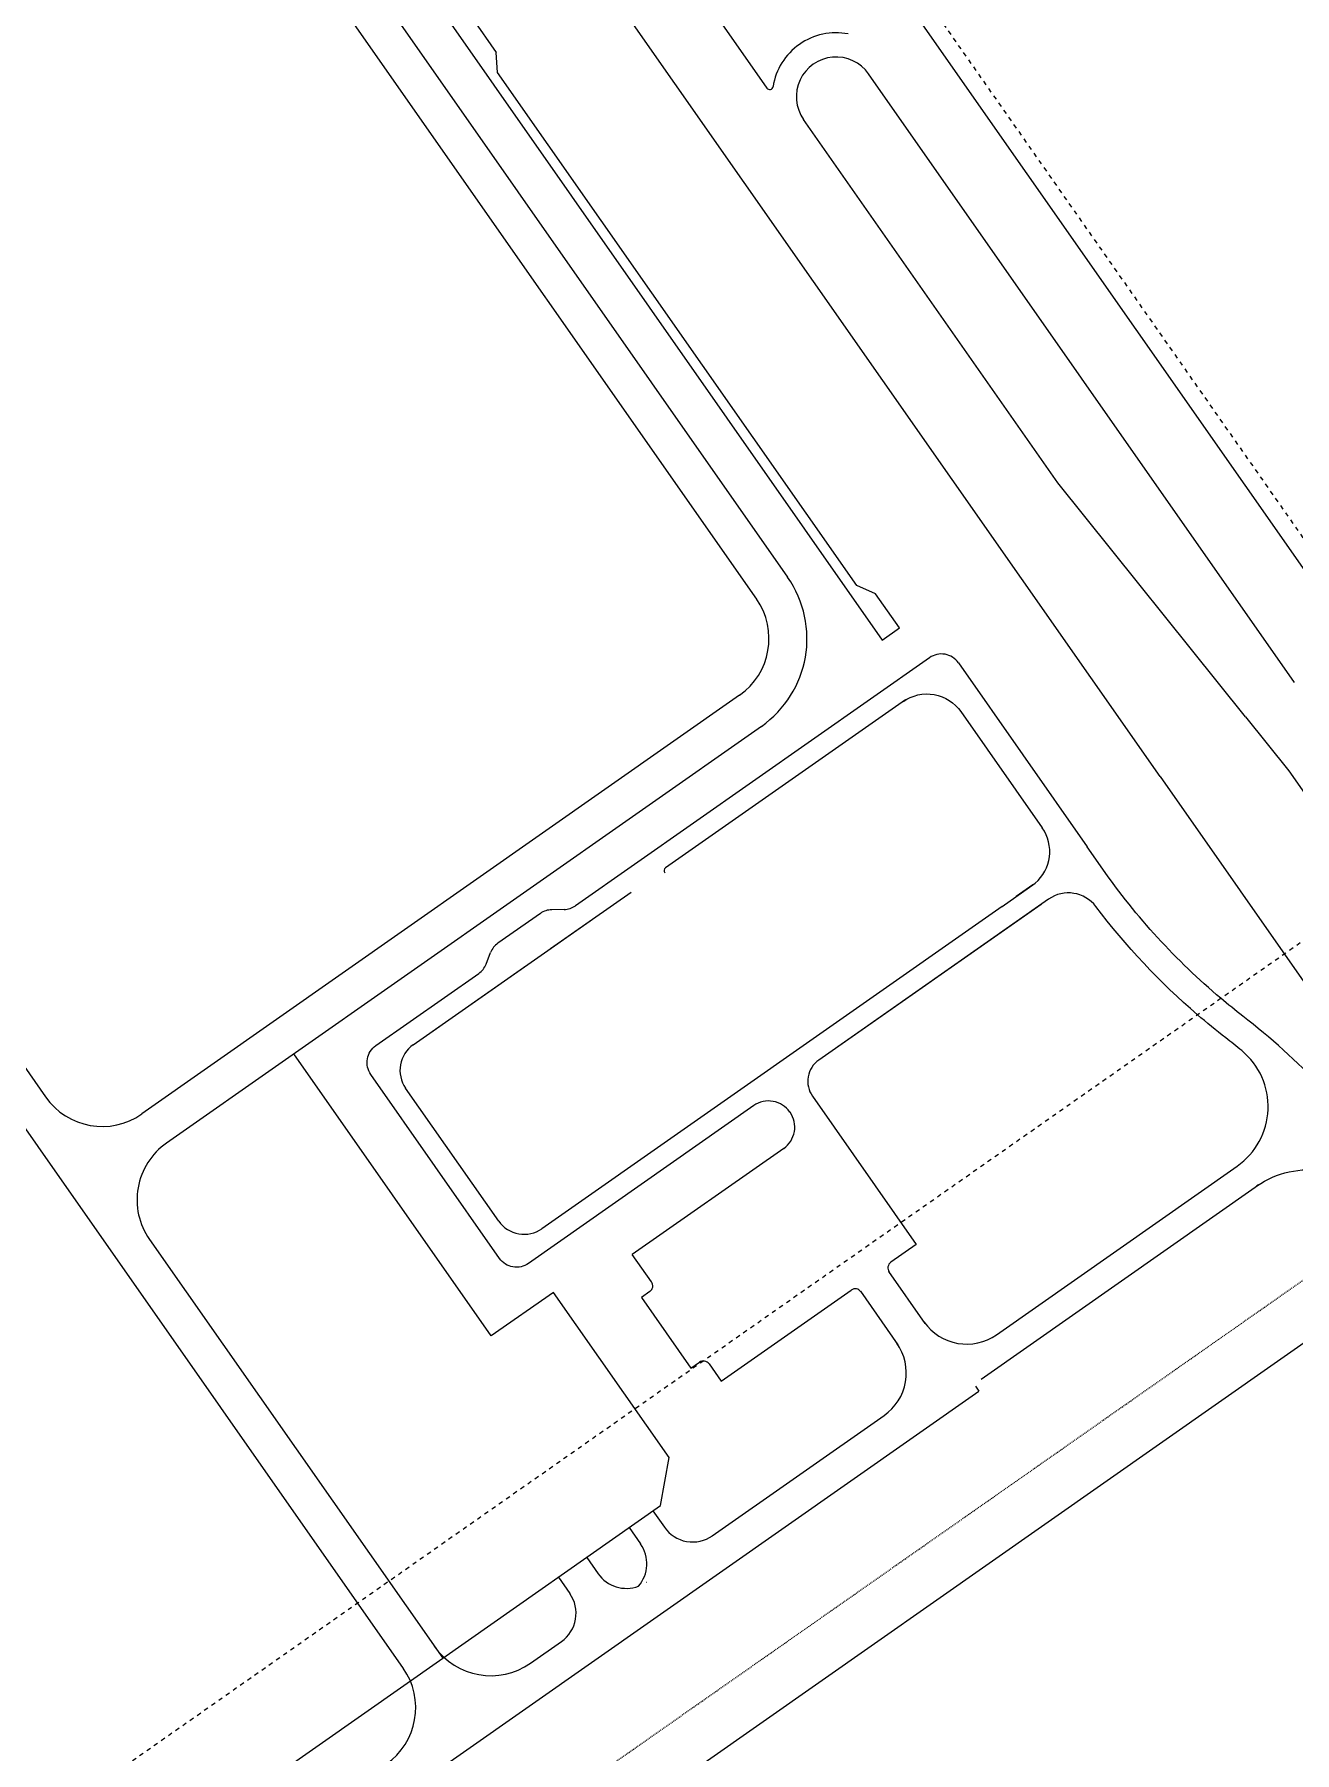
# Model space of a CAD drawing. Header units: millimetres. Extents: x 152904052 to 153933663, y 538271515 to 539240469.
# Drawn here: x 153541333 to 153544982, y 539113658 to 539118631 of the extents above; entities that cross this region are included whole.
import ezdxf

# ---------------------------------------------------------------- set-up
doc = ezdxf.new("R2010")
doc.units = ezdxf.units.MM
doc.linetypes.add('HIDDEN', pattern=[5.08, 2.54, -2.54])
doc.layers.add('BORD', color=7, linetype='Continuous')

msp = doc.modelspace()

# ---------------------------------------------------------------- linework, layer by layer
at = {"layer": 'BORD', "color": 8, "linetype": 'HIDDEN', "ltscale": 5}
for p, q in [((153496404.5, 539081976.6), (153619277.3, 539168013)), ((153528346.4, 539140965.7), (153579968.2, 539067242))]:
    msp.add_line(p, q, dxfattribs=at)
at = {"layer": 'BORD', "color": 133}
for p, q in [((153540568.1, 539121266.6), (153543513.9, 539117059.6)), ((153540478, 539121203.5), (153543423.8, 539116996.5)), ((153538245.4, 539120011.6), (153541365.7, 539115555.4)), ((153543714, 539117035.3), (153542674.3, 539118520.1)), ((153543768.6, 539117011.2), (153543714, 539117035.3)), ((153543837.8, 539116913.1), (153543768.6, 539117011.2)), ((153543374.7, 539116717.9), (153541644.2, 539115506.3)), ((153542769.4, 539113916.7), (153542858.7, 539113979.2))]:
    msp.add_line(p, q, dxfattribs=at)
at = {"layer": 'BORD', "color": 137, "lineweight": 0, "flags": 128}
for points in [[(153540692.2, 539122418.8), (153543453.5, 539118475.2)], [(153544592.5, 539116482.4), (153542986.5, 539118776.1)], [(153545153.6, 539116875.3), (153543891.7, 539118677.5)], [(153544981.6, 539116754.9), (153543748.4, 539118516.1)], [(153544296.1, 539117332.9), (153543560, 539118384.1)], [(153544839.8, 539116655.6), (153544296.1, 539117332.9)]]:
    msp.add_lwpolyline(points, dxfattribs=at)
at = {"layer": 'BORD', "color": 133, "flags": 128}
for points in [[(153540059.1, 539121794.2), (153540601.8, 539121412.2, -0.086856), (153540638.3, 539121375.5), (153543788, 539116877.3), (153543837.8, 539116913.1)], [(153543437.8, 539116627.8), (153541715.5, 539115421.9, 0.414214), (153541666.4, 539115143.3)]]:
    msp.add_lwpolyline(points, format="xyb", dxfattribs=at)
at = {"layer": 'BORD', "color": 133, "linetype": 'HIDDEN', "flags": 128}
msp.add_lwpolyline([(153542209.8, 539113067), (153547334.2, 539116655.2), (153547351.4, 539116630.6), (153550711.5, 539118983.3), (153551286.6, 539119515.7, 0.33662), (153551314.9, 539119676.5), (153551138, 539120020.6), (153550875.2, 539120304.5, 0.33662), (153550714.4, 539120332.9), (153550576.8, 539120262.1), (153550463.3, 539120157, 0.33662), (153550434.9, 539119996.2), (153550589.1, 539119696.3)], format="xyb", dxfattribs=at)
at = {"layer": 'BORD', "color": 133, "flags": 128}
for points in [[(153542401.6, 539113901.5), (153538163.5, 539119954.2)], [(153542601.4, 539118676.6), (153542670.2, 539118578.3)], [(153542674.3, 539118520.1), (153542670.2, 539118578.3)], [(153542515.3, 539113931), (153543146, 539114372.7), (153543170.6, 539114511.9), (153542835.9, 539114989.9), (153542655.7, 539114863.7), (153542084.1, 539115680)], [(153541666.4, 539115143.3), (153542515.3, 539113931)], [(153541720.2, 539113040.4), (153541862.2, 539113139.8), (153542385.5, 539113525.8), (153544067.8, 539114703.7)], [(153544057.7, 539114718.1), (153544067.8, 539114703.7)], [(153541564.1, 539113265), (153542515.3, 539113931)]]:
    msp.add_lwpolyline(points, dxfattribs=at)
at = {"layer": 'BORD', "color": 137, "lineweight": 0, "flags": 128}
for points in [[(153543689.1, 539118631.8, 0.423295), (153543471.5, 539118479.4)], [(153543748.4, 539118516.1, 1), (153543560, 539118384.1)], [(153543453.5, 539118475.2, 0.673781), (153543471.5, 539118479.4)]]:
    msp.add_lwpolyline(points, format="xyb", dxfattribs=at)
at = {"layer": 'BORD', "color": 133, "linetype": 'Continuous', "lineweight": 0, "flags": 128}
for points in [[(153543924.6, 539116826.5), (153542899.8, 539116108.9)], [(153543855, 539116704.5), (153543160.5, 539116218.3)], [(153544134.6, 539116106.8), (153544230.5, 539116174)], [(153544223.3, 539116168.9), (153544175.6, 539116135.5)], [(153542827.2, 539115984.8), (153543060.6, 539116148.3)], [(153542797.9, 539116086.4), (153542675.3, 539116000.6)], [(153544134.6, 539116106.8), (153542802.7, 539115174.2)], [(153542866.8, 539116098.1), (153542831, 539116097.3)], [(153542429.9, 539115706.6), (153542941.8, 539116065.1)], [(153542640.9, 539115939.9), (153542653.9, 539115973.3)], [(153542429.9, 539115706.6), (153542759.2, 539115937.2)], [(153542677.3, 539115196.3), (153542407.8, 539115581.3)], [(153543502.4, 539115406.6), (153543064.2, 539115099.7)], [(153543119.8, 539115020.3), (153543064.2, 539115099.7)], [(153543912.1, 539114899.9), (153543806.9, 539115050.2)], [(153543114.9, 539114992.4), (153543090.3, 539114975.2)], [(153543090.3, 539114975.2), (153543233.7, 539114770.4)], [(153543321.2, 539114732.7), (153543698, 539114996.6)], [(153543725, 539114992.9), (153543833.1, 539114838.5)], [(153543233.7, 539114770.4), (153543258.3, 539114787.6)], [(153543286.2, 539114782.7), (153543321.2, 539114732.7)]]:
    msp.add_lwpolyline(points, dxfattribs=at)
for points in [[(153544008.2, 539116811.8, 0.414214), (153543924.6, 539116826.5)], [(153544230.5, 539116174, 0.38679), (153544251, 539116334.2)], [(153543160.5, 539116218.3, 0.414214), (153543158.1, 539116204.3)], [(153542831, 539116097.3, 0.148069), (153542797.9, 539116086.4)], [(153542866.8, 539116098.1, 0.148069), (153542899.8, 539116108.9)], [(153542675.3, 539116000.6, 0.148069), (153542653.9, 539115973.3)], [(153542619.4, 539115912.6, 0.148069), (153542640.9, 539115939.9)], [(153542429.9, 539115706.6, 0.414214), (153542407.8, 539115581.3)], [(153542677.3, 539115196.3, 0.414214), (153542802.7, 539115174.2)], [(153543812.6, 539115076.9, 0.414214), (153543807.7, 539115049)], [(153543114.9, 539114992.4, 0.414214), (153543119.8, 539115020.3)], [(153543725.8, 539114991.7, 0.414214), (153543698, 539114996.6)], [(153543286.2, 539114782.7, 0.414214), (153543258.3, 539114787.6)]]:
    msp.add_lwpolyline(points, format="xyb", dxfattribs=at)
at = {"layer": 'BORD', "color": 133, "linetype": 'Continuous', "lineweight": 0}
for points in [[(153544008.2, 539116811.8), (153544381, 539116279.3)], [(153544353.7, 539116318.3), (153544353.7, 539116318.3)], [(153544269.2, 539116127.8), (153543604.2, 539115662.2)], [(153544247.4, 539116112.5), (153543604.2, 539115662.2)]]:
    msp.add_lwpolyline(points, dxfattribs=at)
for points in [[(153543848.4, 539116699.9, -0.414214), (153544015.6, 539116670.5), (153544251, 539116334.2)], [(153543415.8, 539115530.3), (153542763.4, 539115073.4, -0.414214), (153542679.8, 539115088.1), (153542307, 539115620.6, -0.414214), (153542321.7, 539115704.2), (153542619.4, 539115912.6)], [(153543604.2, 539115662.2, 0.414214), (153543585.8, 539115557.7), (153543886.4, 539115128.5), (153543870, 539115117)], [(153543604.2, 539115662.2, 0.414214), (153543585.8, 539115557.7), (153543886.4, 539115128.5), (153543812.6, 539115076.9)], [(153543502.4, 539115406.6, 0.414214), (153543520.9, 539115511), (153543520.3, 539115511.8, 0.414214), (153543415.8, 539115530.3)]]:
    msp.add_lwpolyline(points, format="xyb", dxfattribs=at)
at = {"layer": 'BORD', "color": 137}
for points in [[(153544839.8, 539116655.6), (153544965.2, 539116499.3), (153545615, 539115571.4)], [(153544592.5, 539116482.4), (153545280.8, 539115499.4), (153545286.5, 539115491.3)], [(153545425.6, 539115135.6), (153542276, 539112930.3)]]:
    msp.add_lwpolyline(points, dxfattribs=at)
at = {"layer": 'BORD', "color": 133, "ltscale": 10}
for points in [[(153544767.9, 539115840.9, -0.064892), (153544426.1, 539116214.9), (153544381, 539116279.3)], [(153544700.2, 539115793.5, -0.052746), (153544406.3, 539116106.3, 0.403117), (153544269.2, 539116127.8)], [(153543909.3, 539114904, 0.414214), (153544118.2, 539114867.2)]]:
    msp.add_lwpolyline(points, format="xyb", dxfattribs=at)
at = {"layer": 'BORD', "color": 133}
for points in [[(153545253.3, 539115346.9, 0.075365), (153544831.4, 539115789.6, -0.010421), (153544767.9, 539115840.9, -0.010421)], [(153544118.2, 539114867.2), (153544815.4, 539115355.4, 0.495942), (153544828.5, 539115689.5, 0.007526), (153544782.4, 539115726.3, -0.013018), (153544700.2, 539115793.5, -0.013018)], [(153544074.1, 539114738.7), (153544876.9, 539115300.8), (153544872.6, 539115297.8, -0.414214), (153545234.7, 539115233.9)], [(153543156.9, 539114310.1, 0.414214), (153543296.1, 539114285.5)], [(153543082.2, 539114139.6, 0.341999), (153543088.1, 539114261.9)], [(153542965.2, 539114175.8, 0.341999), (153543082.2, 539114139.6)], [(153542858.7, 539113979.2, 0.414214), (153542883.3, 539114118.5)]]:
    msp.add_lwpolyline(points, format="xyb", dxfattribs=at)
at = {"layer": 'BORD', "color": 133, "ltscale": 10, "flags": 128}
msp.add_lwpolyline([(153543793.4, 539114633.7, 0.414214), (153543830.2, 539114842.6)], format="xyb", dxfattribs=at)
at = {"layer": 'BORD', "color": 133}
for points in [[(153543295.8, 539114285.3), (153543793.4, 539114633.7)], [(153543123.9, 539114357.2), (153543156.9, 539114310.1)], [(153543055.1, 539114309), (153543088.1, 539114261.9)], [(153542932.2, 539114222.9), (153542965.2, 539114175.8)], [(153542850.3, 539114165.6), (153542883.3, 539114118.5)], [(153543104.2, 539114151.1), (153543104.8, 539114151.5)]]:
    msp.add_lwpolyline(points, dxfattribs=at)
for centre, radius, start, end in [((153543259.9, 539116881.8), 310, 305, 35), ((153543259.9, 539116881.8), 200, 305, 35), ((153541529.5, 539115670.1), 200, 215, 305), ((153542654.7, 539114080.5), 200, 215, 305), ((153542237, 539113788), 200, 305, 35)]:
    msp.add_arc(centre, radius, start, end, dxfattribs=at)

doc.saveas('drawing.dxf')
